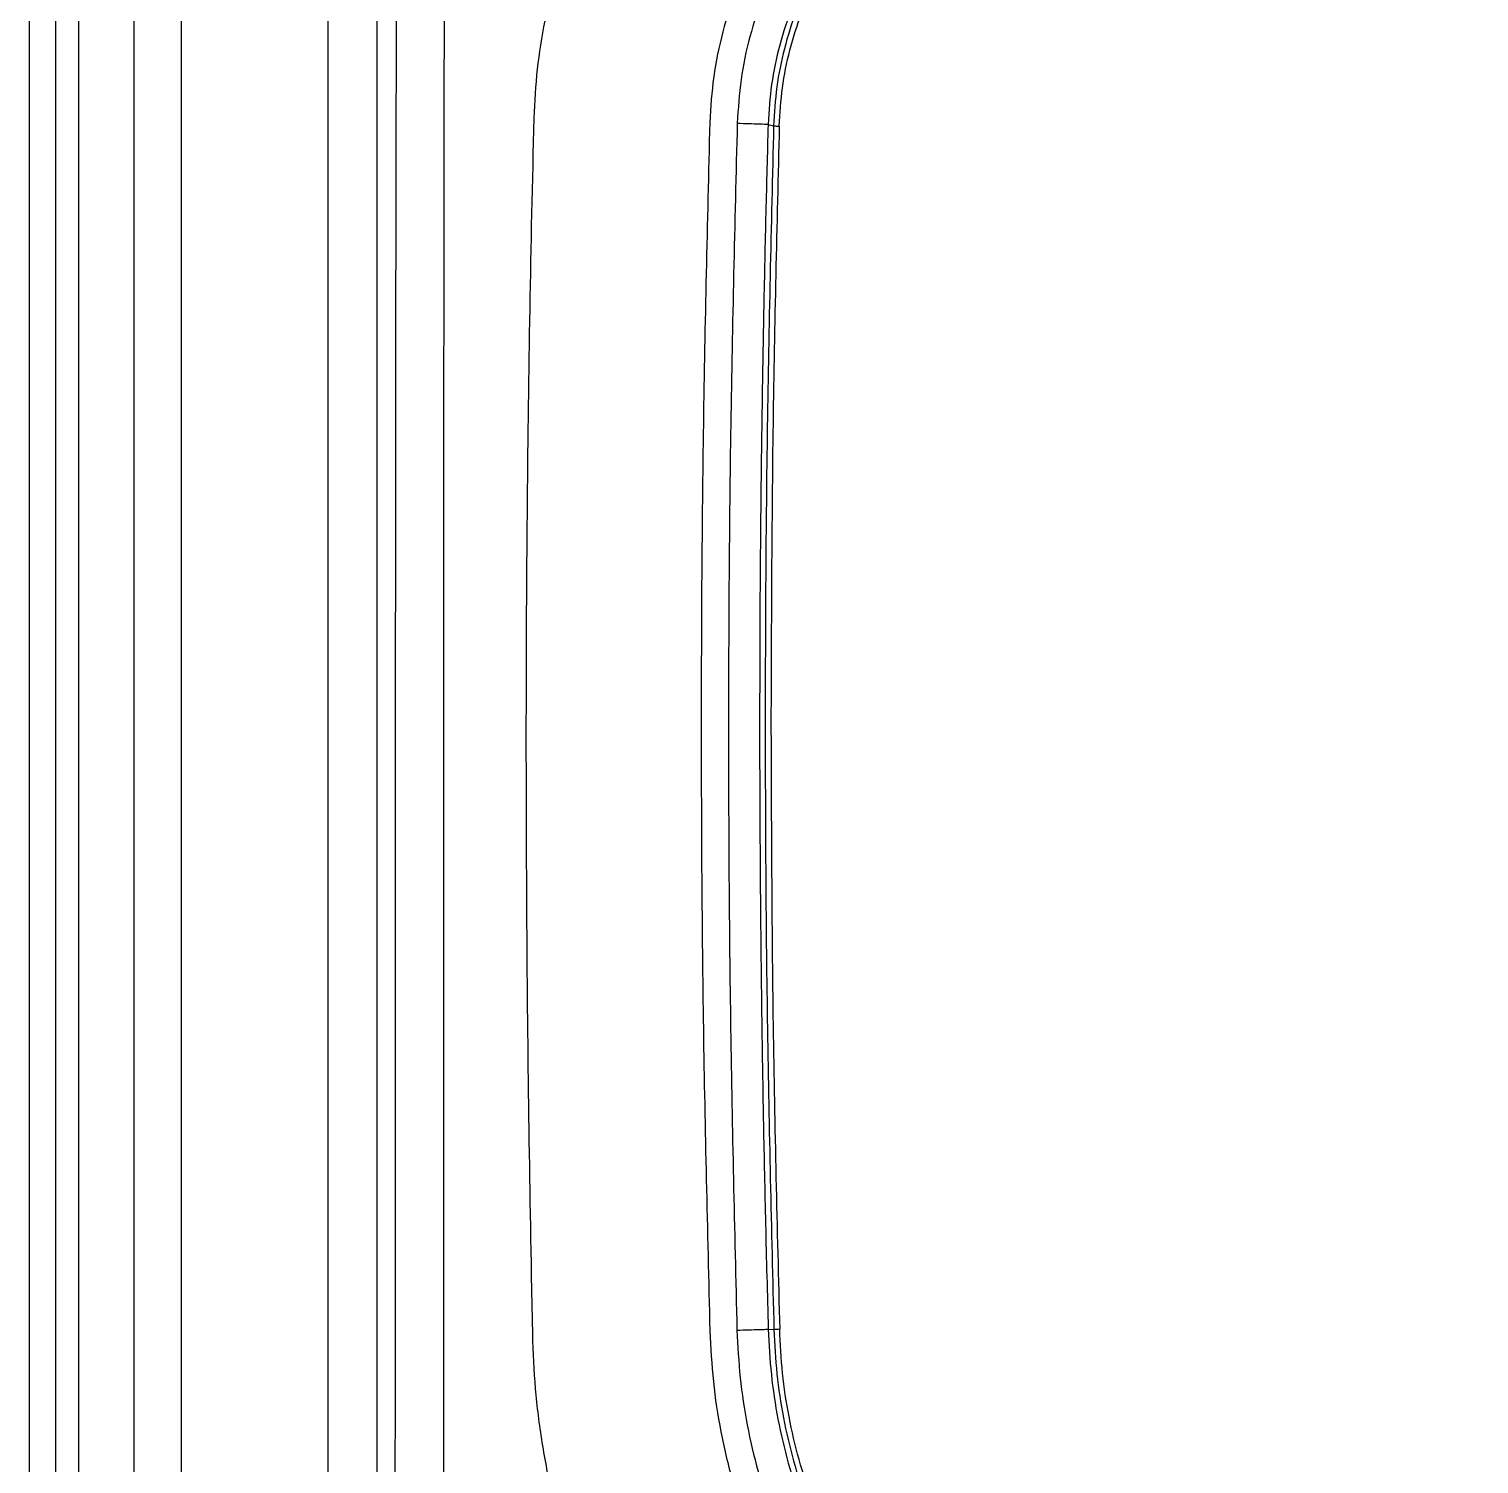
# Model space of a CAD drawing. Extents: x 939 to 1039, y 781 to 934.
# Drawn here: x 938.65 to 951.31, y 810.68 to 823.2 of the extents above; entities that cross this region are included whole.
import ezdxf

# ---------------------------------------------------------------- set-up
doc = ezdxf.new("R2010")
doc.units = 0
doc.header["$MEASUREMENT"] = 0
doc.layers.add('1', color=4, linetype='Continuous')

# ---------------------------------------------------------------- blocks, each defined once
blk = doc.blocks.new('Envoy')
at = {"layer": '1', "color": 4, "linetype": 'Continuous', "lineweight": 25}
blk.add_line((0, 88.174), (0, 3), dxfattribs=at)
at = {"layer": '1', "color": 3, "linetype": 'Continuous', "lineweight": 25}
for p, q in [((0.914, 86.81), (0.914, 4.363)), ((1.332, 4.882), (1.332, 86.292)), ((2.607, 85.557), (2.607, 5.616)), ((6.45, 23.193), (6.498, 23.179)), ((4.396, 12.633), (4.386, 13.148)), ((6.451, 12.678), (6.501, 12.675))]:
    blk.add_line(p, q, dxfattribs=at)
at = {"layer": '1', "color": 3, "linetype": 'Continuous', "lineweight": 25, "flags": 128}
for points in [[(0.232, 87.427), (0.232, 45.373), (0.232, 3.746)], [(0.435, 3.746), (0.436, 45.373), (0.435, 87.427)], [(3.037, 5.616), (3.037, 45.587), (3.037, 85.557)]]:
    blk.add_lwpolyline(points, dxfattribs=at)
at = {"layer": '1', "color": 3, "linetype": 'Continuous', "lineweight": 25}
for points, knots in [([(3.251, 31.75), (3.244, 30.653), (3.228, 28.458), (3.206, 25.164), (3.199, 21.87), (3.197, 19.322), (3.196, 17.518), (3.195, 16.459), (3.195, 15.407), (3.195, 14.375), (3.194, 13.366), (3.194, 12.369), (3.194, 11.329), (3.193, 10.232), (3.193, 9.09), (3.193, 7.958), (3.193, 6.854), (3.192, 6.129), (3.192, 5.772)], [0, 0, 0, 0, 0.126697, 0.253507, 0.380328, 0.507101, 0.54778, 0.58868, 0.629363, 0.669222, 0.707924, 0.745851, 0.784354, 0.828083, 0.872465, 0.91631, 0.958759, 1, 1, 1, 1]), ([(3.621, 5.772), (3.621, 6.215), (3.621, 7.118), (3.621, 8.496), (3.621, 9.902), (3.621, 11.299), (3.621, 12.664), (3.621, 14.017), (3.621, 15.39), (3.621, 16.792), (3.621, 18.803), (3.621, 21.41), (3.625, 24.61), (3.638, 27.811), (3.655, 29.944), (3.663, 31.011)], [0, 0, 0, 0, 0.052669, 0.107409, 0.163794, 0.219689, 0.273463, 0.326034, 0.380567, 0.436603, 0.492749, 0.619576, 0.746381, 0.873148, 1, 1, 1, 1]), ([(12.506, 27.738), (12.76, 27.611), (13.268, 27.358), (14.007, 26.935), (14.728, 26.483), (15.428, 26), (16.107, 25.486), (16.762, 24.943), (17.393, 24.372), (17.999, 23.774), (18.578, 23.15), (19.128, 22.501), (19.65, 21.828), (20.142, 21.134), (20.604, 20.418), (21.033, 19.683), (21.43, 18.93), (21.793, 18.161), (22.123, 17.376), (22.417, 16.577), (22.678, 15.767), (22.823, 15.219), (22.895, 14.944)], [0, 0, 0, 0, 0.05, 0.1, 0.1500001, 0.2, 0.2500001, 0.3000001, 0.35, 0.4000001, 0.45, 0.5, 0.55, 0.6, 0.6500001, 0.7, 0.75, 0.7999999, 0.85, 0.9, 0.95, 1, 1, 1, 1]), ([(22.663, 14.723), (22.592, 15), (22.452, 15.552), (22.195, 16.367), (21.904, 17.171), (21.578, 17.961), (21.216, 18.736), (20.821, 19.493), (20.391, 20.233), (19.93, 20.952), (19.437, 21.65), (18.913, 22.326), (18.359, 22.977), (17.777, 23.603), (17.168, 24.202), (16.533, 24.774), (15.872, 25.317), (15.188, 25.83), (14.482, 26.312), (13.755, 26.761), (13.01, 27.18), (12.498, 27.431), (12.243, 27.556)], [0, 0, 0, 0, 0.0500232, 0.1000158, 0.1500131, 0.2000126, 0.2500096, 0.3000119, 0.3500095, 0.4000055, 0.4500034, 0.5000008, 0.5500048, 0.6000035, 0.6499993, 0.6999971, 0.7499961, 0.8000107, 0.8500245, 0.9000213, 0.9500167, 1, 1, 1, 1]), ([(22.345, 14.448), (22.277, 14.726), (22.142, 15.282), (21.891, 16.102), (21.606, 16.911), (21.283, 17.705), (20.925, 18.484), (20.532, 19.246), (20.104, 19.989), (19.643, 20.712), (19.149, 21.414), (18.624, 22.091), (18.068, 22.744), (17.483, 23.372), (16.87, 23.972), (16.231, 24.543), (15.566, 25.084), (14.877, 25.595), (14.165, 26.074), (13.432, 26.519), (12.681, 26.932), (12.166, 27.179), (11.908, 27.302)], [0, 0, 0, 0, 0.050079, 0.100032, 0.150037, 0.200047, 0.250035, 0.300008, 0.349998, 0.400035, 0.450039, 0.500025, 0.550002, 0.599992, 0.65006, 0.700049, 0.75002, 0.800027, 0.850045, 0.900058, 0.95, 1, 1, 1, 1]), ([(4.408, 23.247), (4.415, 23.39), (4.43, 23.674), (4.499, 24.096), (4.601, 24.51), (4.738, 24.913), (4.908, 25.304), (5.111, 25.679), (5.342, 26.039), (5.52, 26.262), (5.609, 26.374)], [0, 0, 0, 0, 0.12545, 0.250402, 0.375101, 0.499732, 0.624437, 0.749324, 0.874483, 1, 1, 1, 1]), ([(7.578, 25.801), (7.475, 25.725), (7.271, 25.572), (7.002, 25.298), (6.765, 24.997), (6.566, 24.67), (6.405, 24.323), (6.285, 23.96), (6.205, 23.585), (6.189, 23.331), (6.181, 23.203)], [0, 0, 0, 0, 0.125217, 0.250298, 0.375292, 0.500234, 0.625152, 0.750064, 0.874997, 1, 1, 1, 1]), ([(7.727, 25.571), (7.634, 25.501), (7.447, 25.362), (7.202, 25.112), (6.985, 24.837), (6.803, 24.537), (6.655, 24.219), (6.546, 23.886), (6.472, 23.543), (6.457, 23.31), (6.45, 23.193)], [0, 0, 0, 0, 0.124732, 0.249587, 0.374563, 0.499635, 0.624768, 0.749908, 0.875, 1, 1, 1, 1]), ([(7.72, 25.511), (7.629, 25.442), (7.447, 25.305), (7.21, 25.058), (7.002, 24.787), (6.828, 24.493), (6.689, 24.18), (6.587, 23.855), (6.518, 23.52), (6.504, 23.293), (6.498, 23.179)], [0, 0, 0, 0, 0.12509, 0.250174, 0.375185, 0.500178, 0.625138, 0.750091, 0.875043, 1, 1, 1, 1]), ([(6.548, 23.178), (6.554, 23.289), (6.568, 23.513), (6.635, 23.842), (6.736, 24.163), (6.873, 24.47), (7.044, 24.759), (7.248, 25.026), (7.481, 25.268), (7.66, 25.402), (7.749, 25.47)], [0, 0, 0, 0, 0.125047, 0.250108, 0.375164, 0.500189, 0.62519, 0.750153, 0.875116, 1, 1, 1, 1]), ([(6.789, 25.402), (6.706, 25.298), (6.54, 25.09), (6.337, 24.745), (6.171, 24.382), (6.048, 24.001), (5.966, 23.609), (5.949, 23.343), (5.941, 23.21)], [0, 0, 0, 0, 0.166466, 0.333036, 0.499735, 0.666482, 0.833238, 1, 1, 1, 1]), ([(4.386, 13.148), (4.376, 13.715), (4.356, 14.844), (4.342, 16.527), (4.338, 18.21), (4.348, 19.892), (4.369, 21.576), (4.395, 22.692), (4.408, 23.247)], [0, 0, 0, 0, 0.168575, 0.33524, 0.500003, 0.668391, 0.835054, 1, 1, 1, 1]), ([(5.941, 23.21), (5.919, 22.332), (5.877, 20.575), (5.861, 17.938), (5.877, 15.3), (5.92, 13.543), (5.942, 12.664)], [0, 0, 0, 0, 0.249781, 0.500008, 0.74995, 1, 1, 1, 1]), ([(6.181, 23.203), (6.159, 22.326), (6.116, 20.571), (6.099, 17.937), (6.115, 15.303), (6.157, 13.548), (6.178, 12.67)], [0, 0, 0, 0, 0.24999, 0.499993, 0.749999, 1, 1, 1, 1]), ([(6.181, 23.203), (6.215, 23.202), (6.285, 23.2), (6.372, 23.197), (6.435, 23.195), (6.445, 23.194), (6.45, 23.193)], [0, 0, 0, 0, 0.2500111, 0.5000001, 0.7499926, 1, 1, 1, 1]), ([(6.45, 23.193), (6.443, 22.937), (6.429, 22.407), (6.411, 21.587), (6.397, 20.764), (6.388, 20.097), (6.383, 19.597), (6.38, 19.228), (6.378, 18.847), (6.377, 18.454), (6.376, 18.081), (6.376, 17.738), (6.377, 17.309), (6.38, 16.748), (6.386, 16.032), (6.395, 15.266), (6.409, 14.448), (6.427, 13.58), (6.443, 12.984), (6.451, 12.678)], [0, 0, 0, 0, 0.073226, 0.151228, 0.234006, 0.307816, 0.341659, 0.376686, 0.412898, 0.450295, 0.488876, 0.519438, 0.54806, 0.611274, 0.679331, 0.752233, 0.829978, 0.912567, 1, 1, 1, 1]), ([(6.498, 23.179), (6.477, 22.304), (6.435, 20.554), (6.42, 17.927), (6.436, 15.301), (6.479, 13.551), (6.501, 12.675)], [0, 0, 0, 0, 0.25, 0.5, 0.75, 1, 1, 1, 1]), ([(6.548, 23.178), (6.526, 22.312), (6.484, 20.582), (6.478, 18.851), (6.475, 17.985)], [0, 0, 0, 0, 0.5, 1, 1, 1, 1]), ([(6.498, 23.179), (6.499, 23.179), (6.5, 23.179), (6.512, 23.179), (6.528, 23.178), (6.541, 23.178), (6.548, 23.178)], [0, 0, 0, 0, 0.2499941, 0.499992, 0.7500225, 1, 1, 1, 1]), ([(6.475, 17.985), (6.478, 17.1), (6.484, 15.33), (6.529, 13.561), (6.551, 12.677)], [0, 0, 0, 0, 0.5, 1, 1, 1, 1]), ([(5.942, 12.664), (5.949, 12.516), (5.965, 12.221), (6.032, 11.783), (6.134, 11.352), (6.273, 10.934), (6.449, 10.531), (6.665, 10.148), (6.917, 9.786), (7.116, 9.57), (7.216, 9.462)], [0, 0, 0, 0, 0.125672, 0.251258, 0.37655, 0.501438, 0.625945, 0.750254, 0.874741, 1, 1, 1, 1]), ([(6.178, 12.67), (6.213, 12.671), (6.284, 12.673), (6.372, 12.676), (6.436, 12.677), (6.446, 12.678), (6.451, 12.678)], [0, 0, 0, 0, 0.250001, 0.5, 0.749992, 1, 1, 1, 1]), ([(6.178, 12.67), (6.185, 12.532), (6.2, 12.254), (6.263, 11.841), (6.358, 11.434), (6.488, 11.036), (6.655, 10.651), (6.859, 10.284), (7.099, 9.937), (7.289, 9.731), (7.384, 9.628)], [0, 0, 0, 0, 0.1244486, 0.2489377, 0.3735846, 0.4984308, 0.6234852, 0.7487584, 0.8742653, 1, 1, 1, 1]), ([(6.451, 12.678), (6.458, 12.546), (6.472, 12.283), (6.531, 11.892), (6.621, 11.508), (6.744, 11.134), (6.9, 10.772), (7.091, 10.43), (7.314, 10.107), (7.49, 9.915), (7.579, 9.82)], [0, 0, 0, 0, 0.1256692, 0.2512325, 0.3766611, 0.501886, 0.6268474, 0.7515158, 0.8758964, 1, 1, 1, 1]), ([(6.551, 12.677), (6.544, 12.677), (6.532, 12.676), (6.515, 12.676), (6.504, 12.675), (6.502, 12.675), (6.501, 12.675)], [0, 0, 0, 0, 0.249979, 0.500011, 0.750008, 1, 1, 1, 1]), ([(6.501, 12.675), (6.507, 12.546), (6.521, 12.288), (6.579, 11.905), (6.667, 11.527), (6.787, 11.158), (6.941, 10.801), (7.129, 10.462), (7.35, 10.141), (7.525, 9.951), (7.613, 9.855)], [0, 0, 0, 0, 0.124932, 0.249856, 0.374768, 0.49971, 0.624709, 0.749769, 0.87486, 1, 1, 1, 1]), ([(7.649, 9.89), (7.562, 9.984), (7.389, 10.172), (7.172, 10.488), (6.986, 10.823), (6.834, 11.176), (6.715, 11.54), (6.628, 11.914), (6.57, 12.294), (6.557, 12.549), (6.551, 12.677)], [0, 0, 0, 0, 0.12481, 0.249676, 0.374615, 0.499597, 0.624616, 0.749685, 0.874823, 1, 1, 1, 1]), ([(6.112, 8.365), (6.021, 8.46), (5.84, 8.649), (5.597, 8.958), (5.374, 9.28), (5.174, 9.617), (4.998, 9.966), (4.833, 10.35), (4.687, 10.77), (4.564, 11.226), (4.474, 11.69), (4.414, 12.16), (4.402, 12.475), (4.396, 12.633)], [0, 0, 0, 0, 0.083413, 0.166707, 0.249968, 0.332704, 0.415706, 0.498929, 0.598643, 0.698677, 0.79898, 0.899461, 1, 1, 1, 1])]:
    blk.add_open_spline(points, degree=3, knots=knots, dxfattribs=at)

msp = doc.modelspace()

# ---------------------------------------------------------------- block references
at = {"layer": '1'}
msp.add_blockref('Envoy', (938.654, 799.174), dxfattribs=at)

doc.saveas('drawing.dxf')
